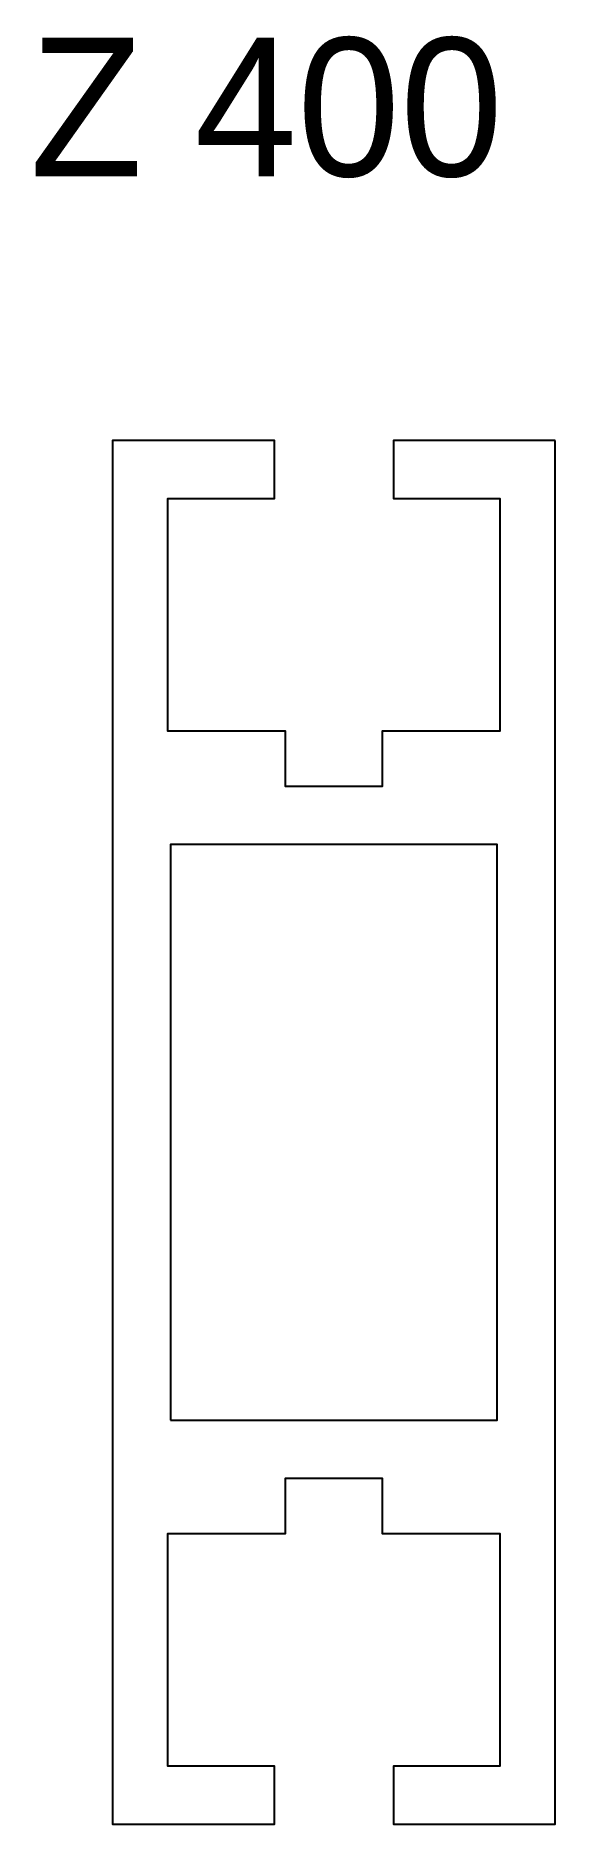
# Model space of a CAD drawing. Header units: millimetres. Extents: x -10.5 to 8.3, y -26.4 to 38.2.
import ezdxf

# ---------------------------------------------------------------- set-up
doc = ezdxf.new("R2010")
doc.units = ezdxf.units.MM
doc.header["$LTSCALE"] = 0.0125
doc.layers.add('Profil', color=7, linetype='Continuous')
doc.layers.add('Text_erfasst', color=3, linetype='Continuous')
doc.styles.add('gs25', font='gsimplex.shx', dxfattribs={"height": 25})

msp = doc.modelspace()

# ---------------------------------------------------------------- linework, layer by layer
at = {"layer": 'Profil'}
for points in [[(8.285, 23.6), (2.435, 23.6), (2.435, 21.5), (6.285, 21.5), (6.285, 13.1), (2.035, 13.1), (2.035, 11.1), (-1.465, 11.1), (-1.465, 13.1), (-5.715, 13.1), (-5.715, 21.5), (-1.865, 21.5), (-1.865, 23.6), (-7.715, 23.6), (-7.715, -1.4), (-7.715, -26.4), (-1.865, -26.4), (-1.865, -24.3), (-5.715, -24.3), (-5.715, -15.9), (-1.465, -15.9), (-1.465, -13.9), (2.035, -13.9), (2.035, -15.9), (6.285, -15.9), (6.285, -24.3), (2.435, -24.3), (2.435, -26.4), (8.285, -26.4), (8.285, -1.4)], [(-5.615, -11.8), (6.185, -11.8), (6.185, -1.4), (6.185, 9), (-5.615, 9), (-5.615, -1.4)]]:
    msp.add_lwpolyline(points, close=True, dxfattribs=at)

# ---------------------------------------------------------------- texts
at = {"layer": 'Text_erfasst', "style": 'gs25'}
msp.add_text('Z 400', height=5, dxfattribs=at).set_placement((-10.7, 33.148))

doc.saveas('drawing.dxf')
